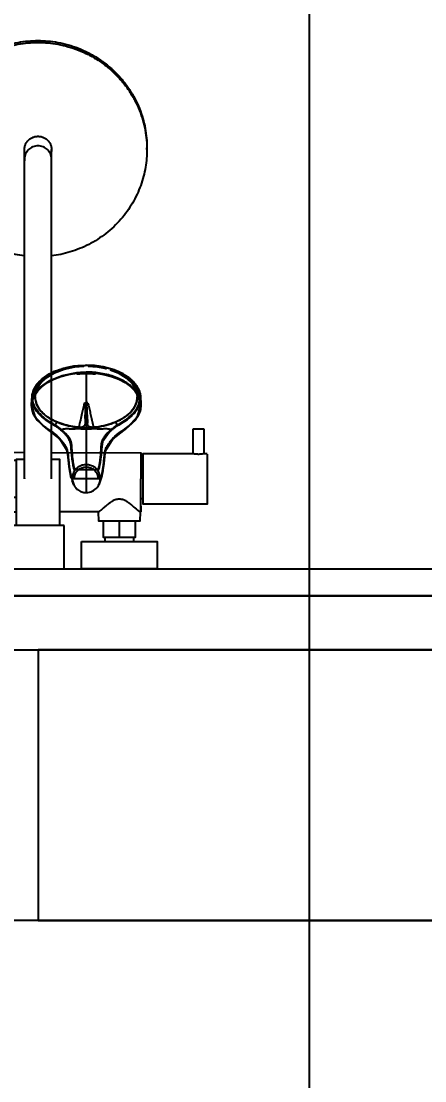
# Model space of a CAD drawing. Header units: millimetres. Extents: x -20146070 to 165023, y -3349561 to 35447.
# Drawn here: x 10221 to 10593, y -75623 to -74644 of the extents above; entities that cross this region are included whole.
import ezdxf
from ezdxf import colors
from ezdxf.entities.mleader import LeaderData, LeaderLine
from ezdxf.math import Vec2, Vec3

# ---------------------------------------------------------------- set-up
doc = ezdxf.new("R2010")
doc.units = ezdxf.units.MM
doc.header["$LTSCALE"] = 50
doc.linetypes.add('CONTINOUS', pattern=[0])
for name, color, linetype in [('BLK_2 - 1ST_2ND_STOREY_PLAN$0$1599_DB_A_BLK2_HQ_R21- LINKVIEW_BLK2_1ST STOREY Toilet JOH$0$A-_FLORPATT_H-1', 8, 'Continuous'), ('BLK_2 - 1ST_2ND_STOREY_PLAN$0$1599_DB_A_BLK2_HQ_R21- LINKVIEW_BLK2_1ST STOREY Toilet JOH$0$A-_GENM----_M', 8, 'Continuous'), ('BLK_2 - 1ST_2ND_STOREY_PLAN$0$1599_DB_A_BLK2_HQ_R21- LINKVIEW_BLK2_1ST STOREY Toilet JOH$0$A_--------_E-', 8, 'Continuous'), ('BLK_2 - 1ST_2ND_STOREY_PLAN$0$1599_DB_A_BLK2_HQ_R21- LINKVIEW_BLK2_1ST STOREY Toilet JOH$0$S-_COLN----_E', 8, 'Continuous'), ('BLK_2 - 1ST_2ND_STOREY_PLAN$0$S-_CONCELEV_N1', 8, 'Continuous'), ('M_FIREALAM-_E-', 10, 'Continuous'), ('NW_GRID LINE', 8, 'Continuous')]:
    doc.layers.add(name, color=color, linetype=linetype)
doc.styles.add('RomanS', font='romans__.ttf', dxfattribs={"width": 0.75, "height": 40})

# ---------------------------------------------------------------- blocks, each defined once
blk = doc.blocks.new('BLK_2 - 1ST_2ND_STOREY_PLAN$0$1599_DB_A_BLK2_HQ_R21- LINKVIEW_BLK2_1ST STOREY Toilet JOH$0$Rain Shower Head - Rain Shower Head-2973277-LINKVIEW_BLK2_1ST STOREY')
at = {"layer": 'BLK_2 - 1ST_2ND_STOREY_PLAN$0$1599_DB_A_BLK2_HQ_R21- LINKVIEW_BLK2_1ST STOREY Toilet JOH$0$A-_GENM----_M'}
for p, q in [((-14.29, -2.83), (-11.56, 5.58)), ((-11, 0), (-12.99, 0)), ((11, 0), (-11, 0)), ((0, -8.36), (-10.26, -8.36)), ((10.26, -8.36), (0, -8.36)), ((12.99, 0), (11, 0)), ((-50.45, -68.19), (-50.45, -68.18)), ((-47.1, -76.11), (-47.1, -76.18)), ((47.1, -76.18), (47.1, -76.11))]:
    blk.add_line(p, q, dxfattribs=at)
for points in [[(0, -97.38), (0, -72.54), (0, -51.33), (0, -33.43), (0, -18.63), (0, -6.76), (0, 1.81), (0, 7.54), (0, 11.01), (0, 12.63)], [(11.56, 5.58), (13.07, 1.65), (14.29, -2.83)], [(-13.53, -0.56), (-14.06, -1.99), (-14.61, -4.21), (-15.17, -7.32), (-15.75, -11.54), (-16.36, -17.32), (-17.38, -25.59), (-24.43, -36.83), (-37.01, -46.79), (-38.48, -47.92)], [(-14.3, -2.84), (-16.12, -14.15), (-17.03, -23.74), (-18.13, -27.57), (-20.21, -31.37), (-21.18, -32.8)], [(-13.02, -0.71), (-13.07, -0.72), (-13.12, -0.73), (-13.17, -0.76), (-13.22, -0.8), (-13.28, -0.86), (-13.33, -0.92), (-13.38, -0.99), (-13.43, -1.07), (-13.48, -1.16), (-13.54, -1.26)], [(-13.53, -0.57), (-13.48, -0.48), (-13.43, -0.38), (-13.38, -0.3), (-13.32, -0.23), (-13.27, -0.16), (-13.22, -0.11), (-13.17, -0.07), (-13.12, -0.04), (-13.07, -0.02), (-13.02, -0.01)], [(21.07, -42.95), (15.06, -34.31), (14.12, -27.41), (13.63, -22.27), (13.16, -18.23), (12.71, -15.01), (12.27, -12.42), (11.84, -10.45), (11.43, -9.06), (11.03, -8.19), (10.65, -7.86)], [(13.02, 0), (13.01, 0), (12.99, 0)], [(13.02, -0.71), (13.01, -0.71), (12.99, -0.72)], [(13.54, -1.26), (13.48, -1.16), (13.43, -1.07), (13.38, -0.99), (13.33, -0.92), (13.28, -0.86), (13.22, -0.8), (13.17, -0.76), (13.12, -0.73), (13.07, -0.72), (13.02, -0.71)], [(38.48, -47.92), (37.01, -46.79), (24.43, -36.83), (17.38, -25.59), (16.36, -17.32), (15.75, -11.54), (15.17, -7.32), (14.61, -4.21), (14.06, -1.99), (13.53, -0.56)], [(21.18, -32.8), (19.14, -29.61), (17.82, -26.8), (16.88, -22.4), (15.75, -11.09), (14.3, -2.84)], [(0.01, -46.05), (0, -35.69), (0, -29.06), (0, -24.25), (0, -20.55), (0, -17.69), (0, -15.58), (0, -14.2), (0, -13.52), (0, -13.37)], [(-38.48, -47.92), (-30.8, -42.02), (-28.99, -40.63), (-26.74, -38.78), (-25.14, -37.33), (-21.79, -33.63), (-21.16, -32.78)], [(21.16, -32.78), (23.46, -35.63), (26.25, -38.35), (28.06, -39.87), (30.29, -41.63), (32.26, -43.13), (38.48, -47.92)], [(-38.48, -47.92), (-44.81, -53.98), (-48.53, -59.75), (-49.97, -63.94), (-50.45, -68.18)], [(-38.48, -47.92), (-46.75, -56.68), (-50.14, -67.69)], [(-21.07, -42.95), (-21.8, -43.65), (-22.55, -44.34), (-23.33, -45.01)], [(-20.71, -43.5), (-20.92, -43.23), (-21.07, -42.95)], [(21.07, -42.95), (20.92, -43.23), (20.71, -43.5)], [(23.33, -45.01), (22.55, -44.34), (21.8, -43.65), (21.07, -42.95)], [(50.45, -68.18), (49.66, -62.74), (47.25, -57.36), (43.89, -52.92), (38.48, -47.92)], [(50.14, -67.69), (46.75, -56.68), (38.48, -47.92)], [(-28.69, -49.68), (-28.85, -49.37), (-28.94, -49.07)], [(-27.02, -52.44), (-27.49, -51.84), (-27.92, -51.17), (-28.32, -50.44), (-28.69, -49.68)], [(-0.97, -55.73), (-0.63, -62.98), (-0.29, -70.24)], [(0.29, -70.24), (0.63, -62.98), (0.97, -55.73)], [(0.97, -55.73), (0.99, -55.28), (1.01, -54.73), (1.03, -54.1), (1.05, -53.42), (1.08, -52.73), (1.11, -52.07), (1.16, -51.47)], [(28.69, -49.68), (28.32, -50.44), (27.92, -51.17), (27.49, -51.84), (27.02, -52.44)], [(28.69, -49.68), (28.85, -49.37), (28.94, -49.07)], [(28.69, -49.68), (32.63, -52.14), (36.37, -54.61), (39.73, -57.21), (42.65, -59.92), (45.09, -62.76), (47.03, -65.73), (48.42, -68.81), (49.27, -71.97), (49.56, -75.16)], [(-50.45, -68.18), (-50.37, -67.91), (-50.14, -67.69)], [(-49.99, -74.72), (-50.12, -73.42), (-50.23, -72.11), (-50.32, -70.81), (-50.39, -69.5), (-50.45, -68.19)], [(-50.45, -68.19), (-48.5, -76.58), (-42.76, -84.35), (-33.72, -90.84), (-22.13, -95.54), (-8.76, -98.18)], [(-50.14, -67.69), (-49.54, -72.37), (-47.74, -76.93), (-44.8, -81.27), (-40.78, -85.29), (-35.78, -88.88), (-29.93, -91.96), (-23.36, -94.46), (-16.23, -96.32), (-8.7, -97.49)], [(8.7, -97.49), (16.23, -96.32), (23.36, -94.46), (29.93, -91.96), (35.78, -88.88), (40.78, -85.29), (44.8, -81.27), (47.74, -76.93), (49.54, -72.37), (50.14, -67.69)], [(50.45, -68.19), (50.39, -69.5), (50.32, -70.81), (50.23, -72.11), (50.12, -73.42), (49.99, -74.72)], [(-50.43, -68.83), (-49.93, -76.32), (-49.9, -76.61)], [(-49.9, -76.61), (-48.53, -82.01), (-45.51, -87.28), (-40.74, -92.32), (-34.14, -96.91), (-25.7, -100.77), (-15.73, -103.54), (-7.52, -104.74), (0, -105.09)], [(-49.55, -75.16), (-47.11, -84.43), (-40.09, -92.73), (-29.14, -99.34), (-15.35, -103.58), (0, -105.05)], [(-47.11, -75.74), (-45.93, -82.06), (-42.44, -88.07), (-36.83, -93.46), (-29.37, -97.96), (-20.43, -101.34), (-10.48, -103.45), (-2.21, -104.13)], [(49.9, -76.61), (48.53, -82.01), (45.51, -87.28), (40.74, -92.32), (34.14, -96.91), (25.7, -100.77), (15.73, -103.54), (7.52, -104.74), (0, -105.09)], [(19.88, -102.54), (29.14, -99.34), (40.09, -92.73), (47.11, -84.43), (49.55, -75.16)], [(22.11, -100.83), (29.38, -97.95), (36.84, -93.45), (42.45, -88.06), (45.93, -82.06), (47.11, -75.74)], [(50.43, -68.83), (49.93, -76.32), (49.9, -76.61)], [(-8.7, -97.49), (-8.66, -97.21), (-8.62, -96.94)], [(8.62, -96.94), (8.66, -97.21), (8.7, -97.49)], [(-8.76, -98.18), (-7.02, -98.34), (-5.27, -98.47), (-3.52, -98.56), (-1.76, -98.61), (0, -98.63)], [(0, -105.05), (15.35, -103.58), (19.26, -102.7)], [(1.66, -104.14), (10.49, -103.44), (18.72, -101.82)]]:
    blk.add_lwpolyline(points, dxfattribs=at)
for start, end in [(179.99928, 270), (270, 0.00072)]:
    blk.add_arc((0, 0), 11, start, end, dxfattribs=at)
for points, knots in [([(-12.99, 0), (-12.93, 1.93), (-12.22, 4.75), (-10.11, 7.97), (-7.71, 10.31), (-4.29, 12.15), (-1.46, 12.63), (0, 12.63)], [0, 0, 0, 0, 0.285714, 0.428571, 0.571429, 0.785714, 1, 1, 1, 1]), ([(0, 12.63), (1.94, 12.62), (5.72, 11.78), (9.98, 8.48), (12.39, 4.27), (12.94, 1.45), (12.99, 0)], [0, 0, 0, 0, 0.285714, 0.571429, 0.785714, 1, 1, 1, 1]), ([(-50.45, -68.19), (-50.45, -66.31), (-49.87, -62.58), (-47.31, -57.14), (-43.87, -52.95), (-40.38, -49.73), (-37.4, -47.34), (-34.02, -45.07), (-30.61, -42.8), (-27.46, -40.31), (-24.61, -37.55), (-22.12, -34.61), (-20.38, -32.14), (-19.23, -30.24), (-18.51, -28.87), (-17.92, -27.54), (-17.32, -25.84), (-16.93, -23.88), (-16.77, -21.72), (-16.62, -19.75), (-16.39, -17.38), (-16.13, -14.79), (-15.71, -11.29), (-15.21, -7.83), (-14.63, -4.76), (-14.07, -2.56), (-13.71, -1.61), (-13.54, -1.26)], [-1, -1, -1, -1, -0.95, -0.9, -0.85, -0.825, -0.8, -0.775, -0.75, -0.725, -0.7, -0.675, -0.65, -0.6375, -0.625, -0.6125, -0.6, -0.575, -0.55, -0.525, -0.5, -0.45, -0.4, -0.3, -0.2, -0.1, 0, 0, 0, 0]), ([(-21.07, -42.95), (-20.34, -42.24), (-18.97, -40.76), (-17.24, -38.46), (-15.89, -36.28), (-14.98, -34.31), (-14.53, -32.38), (-14.35, -30.57), (-14.25, -28.91), (-14.07, -26.89), (-13.87, -24.61), (-13.63, -22.22), (-13.39, -20.1), (-13.08, -17.56), (-12.71, -14.91), (-12.12, -11.45), (-11.56, -9.26), (-11.09, -8.25), (-10.83, -7.92), (-10.71, -7.86), (-10.65, -7.86)], [0, 0, 0, 0, 0.025, 0.05, 0.075, 0.1, 0.125, 0.15, 0.175, 0.2, 0.25, 0.3, 0.35, 0.4, 0.5, 0.6, 0.8, 0.9, 0.95, 1, 1, 1, 1]), ([(-20.71, -43.5), (-19.87, -42.76), (-18.7, -41.61), (-17.37, -40.03), (-16.47, -38.83), (-15.77, -37.77), (-15.22, -36.81), (-14.73, -35.83), (-14.37, -34.9), (-14.14, -34.08), (-13.96, -33.27), (-13.78, -32.19), (-13.68, -30.73), (-13.57, -28.97), (-13.43, -26.94), (-13.29, -24.85), (-13.15, -23.11), (-13.03, -21.74), (-12.91, -20.42), (-12.73, -18.76), (-12.5, -16.83), (-12.25, -15.08), (-12.01, -13.58), (-11.78, -12.34), (-11.48, -10.95), (-11.18, -9.91), (-10.89, -9.16), (-10.61, -8.59), (-10.4, -8.38), (-10.27, -8.38)], [0, 0, 0, 0, 0.071429, 0.107143, 0.142857, 0.178571, 0.214286, 0.25, 0.285714, 0.303571, 0.321429, 0.357143, 0.392857, 0.428571, 0.464286, 0.5, 0.535714, 0.553571, 0.571429, 0.607143, 0.642857, 0.678571, 0.714286, 0.75, 0.785714, 0.857143, 0.892857, 0.928571, 1, 1, 1, 1]), ([(20.71, -43.5), (19.86, -42.75), (18.69, -41.58), (17.36, -40.01), (16.46, -38.83), (15.78, -37.78), (15.26, -36.85), (14.86, -36.03), (14.55, -35.3), (14.33, -34.69), (14.13, -34.05), (13.93, -33.23), (13.76, -32.17), (13.63, -30.73), (13.54, -28.98), (13.42, -26.95), (13.3, -24.84), (13.18, -23.09), (13.06, -21.72), (12.97, -20.73), (12.86, -19.74), (12.71, -18.42), (12.51, -16.82), (12.25, -15.07), (12, -13.59), (11.76, -12.36), (11.54, -11.31), (11.32, -10.44), (11.04, -9.49), (10.68, -8.66), (10.41, -8.37), (10.27, -8.38)], [0, 0, 0, 0, 0.071429, 0.107143, 0.142857, 0.178571, 0.214286, 0.25, 0.267857, 0.285714, 0.303571, 0.321429, 0.357143, 0.392857, 0.428571, 0.464286, 0.5, 0.535714, 0.553571, 0.571429, 0.589286, 0.607143, 0.642857, 0.678571, 0.714286, 0.75, 0.785714, 0.821429, 0.857143, 0.928571, 1, 1, 1, 1]), ([(13.53, -0.57), (13.46, -0.44), (13.29, -0.14), (13.12, -0.01), (13.02, -0.01)], [0, 0, 0, 0, 0.4, 1, 1, 1, 1]), ([(13.54, -1.26), (13.71, -1.61), (14.07, -2.56), (14.63, -4.76), (15.21, -7.83), (15.71, -11.29), (16.13, -14.79), (16.39, -17.38), (16.62, -19.75), (16.77, -21.72), (16.91, -23.52), (17.16, -25.05), (17.47, -26.27), (17.92, -27.54), (18.51, -28.87), (19.23, -30.24), (20.38, -32.14), (22.12, -34.61), (24.61, -37.55), (27.46, -40.31), (30.61, -42.8), (34.02, -45.07), (37.4, -47.34), (40.38, -49.73), (43.87, -52.95), (47.31, -57.14), (49.87, -62.58), (50.45, -66.31), (50.45, -68.19)], [-1, -1, -1, -1, -0.9, -0.8, -0.7, -0.6, -0.55, -0.5, -0.475, -0.45, -0.425, -0.4125, -0.4, -0.3875, -0.375, -0.3625, -0.35, -0.325, -0.3, -0.275, -0.25, -0.225, -0.2, -0.175, -0.15, -0.1, -0.05, 0, 0, 0, 0]), ([(-6.5, -47.65), (-11.69, -48.09), (-21.82, -50.01), (-34.63, -55.76), (-43.59, -63.7), (-48.11, -73.75), (-46.04, -85), (-35.93, -95.44), (-20.28, -102.25), (-8.1, -103.98), (-2.34, -104.16)], [0, 0, 0, 0, 0.1111111, 0.2222222, 0.3333333, 0.4444444, 0.5833333, 0.7222222, 0.8611111, 0.9834171, 0.9834171, 0.9834171, 0.9834171]), ([(-22.77, -45.38), (-22.49, -45.15), (-21.8, -44.54), (-21.12, -43.9), (-20.71, -43.5)], [0, 0, 0, 0, 0.4, 1, 1, 1, 1]), ([(0, -46.05), (-0.76, -46.05), (-2.3, -46.05), (-4.6, -46.06), (-6.57, -46.08), (-8.13, -46.09), (-9.29, -46.09), (-10.41, -46.06), (-11.51, -46.01), (-12.59, -45.96), (-13.7, -45.93), (-14.86, -45.99), (-16.05, -46.08), (-17.05, -46.15), (-17.84, -46.16), (-18.42, -46.14), (-19, -46.1), (-19.75, -46.03), (-20.68, -45.9), (-21.76, -45.69), (-22.44, -45.5), (-22.77, -45.38)], [0, 0, 0, 0, 0.1, 0.2, 0.3, 0.35, 0.4, 0.45, 0.5, 0.55, 0.6, 0.65, 0.7, 0.75, 0.775, 0.8, 0.825, 0.85, 0.9, 0.95, 1, 1, 1, 1]), ([(-1.16, -51.47), (-1.12, -51.07), (-1.16, -50.5), (-1.39, -49.8), (-1.74, -49.16), (-2.31, -48.54), (-2.94, -48.09), (-3.33, -47.89), (-3.63, -47.76), (-3.94, -47.67), (-4.37, -47.57), (-4.94, -47.51), (-5.69, -47.53), (-6.22, -47.6), (-6.5, -47.65)], [0, 0, 0, 0, 0.166667, 0.25, 0.333333, 0.5, 0.583333, 0.625, 0.666667, 0.708333, 0.75, 0.833333, 0.916667, 1, 1, 1, 1]), ([(-6.5, -47.65), (-5.6, -52.19), (-3.94, -60.05), (-2.25, -67.24), (-1.5, -70.29)], [-1, -1, -1, -1, -0.444444, 0, 0, 0, 0]), ([(22.77, -45.38), (22.44, -45.5), (21.76, -45.69), (20.68, -45.9), (19.75, -46.03), (19, -46.1), (18.42, -46.14), (17.84, -46.16), (17.05, -46.15), (16.05, -46.08), (14.86, -45.99), (13.7, -45.93), (12.6, -45.96), (11.51, -46.01), (10.41, -46.06), (9.29, -46.09), (8.13, -46.09), (6.57, -46.08), (4.6, -46.06), (2.3, -46.05), (0.77, -46.05), (0, -46.05)], [0, 0, 0, 0, 0.05, 0.1, 0.15, 0.175, 0.2, 0.225, 0.25, 0.3, 0.35, 0.4, 0.45, 0.5, 0.55, 0.6, 0.65, 0.7, 0.8, 0.9, 1, 1, 1, 1]), ([(6.5, -47.65), (6.21, -47.62), (5.79, -47.59), (5.3, -47.59), (5.02, -47.6), (4.82, -47.61), (4.61, -47.62), (4.33, -47.65), (3.98, -47.69), (3.65, -47.76), (3.39, -47.83), (3.21, -47.9), (3.04, -47.97), (2.81, -48.09), (2.54, -48.27), (2.29, -48.47), (2.12, -48.64), (2, -48.78), (1.89, -48.92), (1.76, -49.12), (1.63, -49.39), (1.53, -49.68), (1.45, -49.91), (1.4, -50.08), (1.35, -50.25), (1.29, -50.48), (1.21, -50.88), (1.17, -51.23), (1.16, -51.47)], [0, 0, 0, 0, 0.1, 0.15, 0.175, 0.2, 0.225, 0.25, 0.3, 0.35, 0.375, 0.4, 0.425, 0.45, 0.5, 0.55, 0.575, 0.6, 0.625, 0.65, 0.7, 0.75, 0.775, 0.8, 0.825, 0.85, 0.9, 1, 1, 1, 1]), ([(23.26, -100.49), (25.33, -99.79), (31.67, -97.22), (40.41, -91.41), (47.18, -81.84), (47.7, -70.53), (40.08, -59.33), (25.57, -50.94), (12.98, -48.2), (6.5, -47.65)], [0.1719565, 0.1719565, 0.1719565, 0.1719565, 0.2222222, 0.3333333, 0.4444444, 0.5833333, 0.7222222, 0.8611111, 1, 1, 1, 1]), ([(-28.94, -49.07), (-30.26, -49.91), (-32.95, -51.53), (-36.79, -54.01), (-40.19, -56.63), (-43.14, -59.37), (-46.43, -63.18), (-49.23, -68.29), (-50, -72.58), (-49.99, -74.72)], [-1, -1, -1, -1, -0.888889, -0.777778, -0.666667, -0.555556, -0.444444, -0.222222, 0, 0, 0, 0]), ([(-28.69, -49.68), (-30, -50.52), (-32.66, -52.13), (-37.71, -55.41), (-42.97, -59.84), (-48.12, -66.62), (-49.56, -71.96), (-49.56, -75.16)], [0, 0, 0, 0, 0.111111, 0.222222, 0.444444, 0.666667, 1, 1, 1, 1]), ([(-47.11, -75.74), (-47.11, -71.18), (-44.34, -64.37), (-35.76, -56.82), (-30.11, -53.75), (-27.02, -52.44)], [0, 0, 0, 0, 0.5, 0.75, 1, 1, 1, 1]), ([(49.99, -74.72), (50, -73.65), (49.71, -70.43), (48.2, -66.22), (45.61, -62.23), (43.14, -59.37), (40.19, -56.63), (36.79, -54.01), (32.95, -51.53), (30.26, -49.91), (28.94, -49.07)], [-1, -1, -1, -1, -0.888889, -0.666667, -0.555556, -0.444444, -0.333333, -0.222222, -0.111111, 0, 0, 0, 0]), ([(50.45, -68.19), (50.45, -68.12), (50.39, -67.99), (50.21, -67.81), (50.14, -67.74), (50.14, -67.69)], [0, 0, 0, 0, 0.25, 0.5, 1, 1, 1, 1]), ([(50.45, -68.19), (50.45, -68.12), (50.39, -67.99), (50.21, -67.81), (50.14, -67.74), (50.14, -67.69)], [0, 0, 0, 0, 0.25, 0.5, 1, 1, 1, 1]), ([(-49.99, -74.72), (-50, -74.7), (-50.06, -74.8), (-49.82, -75.08), (-49.63, -75.15), (-49.56, -75.16)], [0, 0, 0, 0, 0.625, 0.875, 1, 1, 1, 1]), ([(49.56, -75.16), (49.63, -75.15), (49.75, -75.1), (50.09, -74.85), (50, -74.7), (49.99, -74.72)], [0, 0, 0, 0, 0.125, 0.25, 1, 1, 1, 1]), ([(0, -97.95), (-1.17, -97.95), (-4.09, -97.89), (-6.99, -97.67), (-8.7, -97.49)], [0, 0, 0, 0, 0.4, 1, 1, 1, 1]), ([(-8.62, -96.94), (-8.12, -96.99), (-7.19, -97.07), (-6.19, -97.15), (-5.52, -97.21), (-5.09, -97.26), (-4.75, -97.28), (-4.48, -97.3), (-4.27, -97.3), (-4.07, -97.31), (-3.87, -97.33), (-3.68, -97.35), (-3.49, -97.36), (-3.3, -97.37), (-3.11, -97.37), (-2.92, -97.37), (-2.72, -97.36), (-2.51, -97.35), (-2.32, -97.35), (-2.12, -97.35), (-1.86, -97.36), (-1.61, -97.36), (-1.37, -97.35), (-1.19, -97.34), (-1.02, -97.33), (-0.8, -97.32), (-0.55, -97.32), (-0.27, -97.34), (-0.09, -97.36), (0, -97.38)], [0, 0, 0, 0, 0.1, 0.2, 0.25, 0.3, 0.35, 0.375, 0.4, 0.425, 0.45, 0.475, 0.5, 0.525, 0.55, 0.575, 0.6, 0.625, 0.65, 0.675, 0.7, 0.75, 0.775, 0.8, 0.825, 0.85, 0.9, 0.95, 1, 1, 1, 1]), ([(0, -97.38), (0.09, -97.36), (0.27, -97.34), (0.55, -97.32), (0.81, -97.32), (1.02, -97.33), (1.19, -97.34), (1.37, -97.35), (1.61, -97.36), (1.86, -97.36), (2.12, -97.35), (2.31, -97.35), (2.51, -97.35), (2.72, -97.36), (2.92, -97.37), (3.11, -97.37), (3.3, -97.37), (3.49, -97.36), (3.68, -97.35), (3.87, -97.33), (4.06, -97.31), (4.27, -97.3), (4.48, -97.29), (4.75, -97.28), (5.08, -97.25), (5.52, -97.21), (6.18, -97.15), (7.18, -97.07), (8.12, -96.99), (8.62, -96.94)], [0, 0, 0, 0, 0.05, 0.1, 0.15, 0.175, 0.2, 0.225, 0.25, 0.3, 0.325, 0.35, 0.375, 0.4, 0.425, 0.45, 0.475, 0.5, 0.525, 0.55, 0.575, 0.6, 0.625, 0.65, 0.7, 0.75, 0.8, 0.9, 1, 1, 1, 1]), ([(8.7, -97.49), (7.56, -97.61), (4.68, -97.86), (1.75, -97.95), (0, -97.95)], [0, 0, 0, 0, 0.4, 1, 1, 1, 1]), ([(8.76, -98.18), (7.61, -98.3), (4.71, -98.54), (1.77, -98.63), (0, -98.63)], [0, 0, 0, 0, 0.4, 1, 1, 1, 1]), ([(1.71, -104.17), (6.37, -104.07), (12.21, -103.42), (17.69, -102.13), (18.79, -101.84)], [0.0120985, 0.0120985, 0.0120985, 0.0120985, 0.1111111, 0.1366614, 0.1366614, 0.1366614, 0.1366614])]:
    blk.add_open_spline(points, degree=3, knots=knots, dxfattribs=at)
for points in [[(-13.02, 0), (-13.02, 0), (-13.01, 0), (-13, 0), (-12.99, 0)], [(-13.54, -1.26), (-13.55, -1.15), (-13.56, -0.91), (-13.55, -0.68), (-13.53, -0.57)], [(-10.63, -7.85), (-11.12, -7.15), (-11.95, -5.69), (-12.76, -3.25), (-12.97, -1.58), (-12.99, -0.72)], [(-10.65, -7.85), (-10.64, -7.86), (-10.63, -7.87), (-10.63, -7.86), (-10.63, -7.85)], [(-10.27, -8.38), (-10.24, -8.4), (-10.22, -8.42), (-10.24, -8.39), (-10.26, -8.36)], [(-10.26, -8.36), (-9.64, -9.15), (-8.27, -10.55), (-5.75, -12.15), (-2.94, -13.15), (-1, -13.37), (0, -13.37)], [(0, -13.37), (1.36, -13.36), (3.94, -12.97), (7.55, -11.19), (9.42, -9.41), (10.26, -8.36)], [(10.27, -8.38), (10.24, -8.4), (10.22, -8.42), (10.24, -8.39), (10.26, -8.36)], [(12.99, -0.72), (12.97, -1.58), (12.76, -3.25), (11.95, -5.69), (11.12, -7.15), (10.63, -7.85)], [(10.65, -7.86), (10.64, -7.86), (10.63, -7.87), (10.63, -7.86), (10.63, -7.85)], [(13.53, -0.57), (13.55, -0.68), (13.56, -0.91), (13.55, -1.15), (13.54, -1.26)], [(-23.33, -45.01), (-23.66, -45.29), (-24.34, -45.84), (-25.41, -46.67), (-26.54, -47.48), (-27.72, -48.28), (-28.53, -48.8), (-28.94, -49.07)], [(-28.69, -49.68), (-28.14, -49.33), (-27.04, -48.62), (-25.97, -47.87), (-25.44, -47.48)], [(-27.02, -52.44), (-24.3, -51.3), (-18.53, -49.39), (-9.64, -47.72), (-3.22, -47.31), (0, -47.31)], [(-25.44, -47.48), (-24.99, -47.14), (-24.09, -46.45), (-23.2, -45.74), (-22.77, -45.38)], [(0, -46.05), (0, -46.26), (0, -46.68), (0, -47.1), (0, -47.31)], [(0, -47.31), (3.22, -47.31), (9.64, -47.72), (18.53, -49.39), (24.3, -51.3), (27.02, -52.44)], [(1.5, -70.29), (1.69, -69.53), (2.07, -67.98), (2.63, -65.61), (3.19, -63.19), (3.75, -60.72), (4.31, -58.2), (4.86, -55.64), (5.41, -53.02), (5.96, -50.36), (6.32, -48.56), (6.5, -47.65)], [(20.71, -43.5), (20.84, -43.63), (21.12, -43.89), (21.53, -44.28), (21.94, -44.66), (22.35, -45.02), (22.63, -45.26), (22.77, -45.38)], [(22.77, -45.38), (23.2, -45.74), (24.09, -46.45), (24.99, -47.14), (25.44, -47.48)], [(28.94, -49.07), (28.53, -48.8), (27.72, -48.28), (26.54, -47.48), (25.41, -46.67), (24.34, -45.84), (23.66, -45.29), (23.33, -45.01)], [(25.44, -47.48), (25.97, -47.87), (27.04, -48.62), (28.14, -49.33), (28.69, -49.68)], [(-0.97, -55.73), (-0.98, -55.6), (-0.99, -55.3), (-1.01, -54.74), (-1.03, -54.11), (-1.05, -53.42), (-1.07, -52.73), (-1.11, -52.06), (-1.14, -51.66), (-1.16, -51.47)], [(27.02, -52.44), (30.11, -53.75), (35.76, -56.82), (42.19, -62.49), (46.2, -68.91), (47.11, -73.46), (47.11, -75.74)], [(50.45, -68.19), (50.45, -71.01), (49.14, -76.67), (43.32, -84.57), (34.14, -91.15), (22.42, -95.89), (13.39, -97.68), (8.76, -98.18)], [(-1.5, -70.29), (-1.3, -70.27), (-0.9, -70.24), (-0.49, -70.23), (-0.29, -70.24)], [(-8.76, -98.18), (-8.76, -98.09), (-8.75, -97.86), (-8.72, -97.6), (-8.7, -97.49)], [(0, -97.38), (0, -97.48), (0, -97.67), (0, -97.86), (0, -97.95)], [(8.76, -98.18), (8.76, -98.09), (8.75, -97.86), (8.72, -97.6), (8.7, -97.49)], [(0, -98.63), (0, -98.54), (0, -98.31), (0, -98.07), (0, -97.95)]]:
    blk.add_open_spline(points, degree=3, dxfattribs=at)
for points, weights in [([(-12.99, -0.72), (-13.01, -0.71), (-13.02, -0.71)], [0.997636395662, 0.998542988964, 0.999455286696]), ([(-10.63, -7.85), (-10.45, -8.11), (-10.26, -8.36)], [0.860015986252, 0.858270388396, 0.856996290233]), ([(10.26, -8.36), (10.45, -8.11), (10.63, -7.85)], [0.856996308482, 0.858271538737, 0.860019104452]), ([(0, -51.47), (-0.58, -51.47), (-1.16, -51.47)], [0.99999999159, 0.994915578392, 0.990007688632]), ([(1.16, -51.47), (0.58, -51.47), (0, -51.47)], [0.990007660894, 0.994915572142, 1.00000000841]), ([(-49.99, -74.72), (-49.99, -75.67), (-49.9, -76.61)], [0.999999979319, 0.987208617488, 0.975534515805]), ([(-49.9, -76.61), (-46.96, -104.89), (0, -104.89)], [0.975494803198, 0.719919913475, 0.999999998233]), ([(-49.55, -75.16), (-48.33, -75.45), (-47.11, -75.74)], [0.906820487776, 0.908524073599, 0.910282143424]), ([(0, -104.89), (46.96, -104.89), (49.9, -76.61)], [1.00000000004, 0.719919912662, 0.975494803174]), ([(47.11, -75.74), (48.33, -75.45), (49.55, -75.16)], [0.910282146358, 0.908524076192, 0.906820490047]), ([(49.9, -76.61), (49.99, -75.67), (49.99, -74.72)], [0.975534515815, 0.98720862693, 1])]:
    blk.add_rational_spline(points, weights, degree=2, dxfattribs=at)
for points, weights, knots in [([(-12.99, 0), (-13, -0.17), (-13, -0.34), (-13, -0.53), (-12.99, -0.72)], [0.989380471773, 0.99459032017, 1, 0.993889952539, 0.988034828563], [3.11258036, 3.11258036, 3.11258036, 3.14159265, 3.14159265, 3.17436105, 3.17436105, 3.17436105]), ([(12.99, -0.72), (13, -0.53), (13, -0.34), (13, -0.17), (12.99, 0)], [0.98804644065, 0.993896011239, 1, 0.994584871343, 0.989369976877], [6.25044941, 6.25044941, 6.25044941, 6.28318531, 6.28318531, 6.31222683, 6.31222683, 6.31222683]), ([(0.97, -55.73), (0.48, -55.72), (0, -55.72), (-0.48, -55.72), (-0.97, -55.73)], [0.991052104062, 0.995455541336, 1, 0.995455533682, 0.99105208923], [4.68801689, 4.68801689, 4.68801689, 4.71238898, 4.71238898, 4.73676111, 4.73676111, 4.73676111]), ([(0.29, -70.24), (0.14, -70.23), (0, -70.23), (-0.14, -70.23), (-0.29, -70.24)], [0.995485853217, 0.997725259957, 1, 0.997725260059, 0.995485853417], [1.55859682, 1.55859682, 1.55859682, 1.57079633, 1.57079633, 1.58299583, 1.58299583, 1.58299583]), ([(1.5, -70.29), (0.91, -70.23), (0.31, -70.24), (0.3, -70.24), (0.29, -70.24)], [0.94592392724, 0.969860535262, 1, 0.99948807987, 0.998977949212], [1.4091573, 1.4091573, 1.4091573, 1.5707963, 1.5707963, 1.5735418, 1.5735418, 1.5735418])]:
    blk.add_rational_spline(points, weights, degree=2, knots=knots, dxfattribs=at)
blk = doc.blocks.new('BLK_2 - 1ST_2ND_STOREY_PLAN$0$1599_DB_A_BLK2_HQ_R21- LINKVIEW_BLK2_1ST STOREY Toilet JOH$0$IDA - Rain Shower - Rainshower-3868516-LINKVIEW_BLK2_1ST STOREY')
at = {"layer": 'BLK_2 - 1ST_2ND_STOREY_PLAN$0$1599_DB_A_BLK2_HQ_R21- LINKVIEW_BLK2_1ST STOREY Toilet JOH$0$A_--------_E-'}
for p, q in [((7160.21, -55227.28), (7160.21, -55229.28)), ((7197.21, -55229.28), (7197.21, -55227.28)), ((7482.83, -55223.78), (7484.57, -55223.78)), ((7124.71, -55236.28), (7120.71, -55236.28)), ((7139.71, -55249.28), (7124.71, -55249.28)), ((7120.71, -55262.28), (7124.71, -55262.28)), ((7173.13, -55291.34), (7177.06, -55292.85)), ((7204.3, -55297.17), (7215.54, -55304.21)), ((7163.71, -55348.78), (7163.71, -55347.78)), ((7193.71, -55347.78), (7193.71, -55348.78)), ((7120.71, -55386.28), (7124.71, -55386.28)), ((7139.71, -55399.28), (7124.71, -55399.28)), ((7124.71, -55412.28), (7120.71, -55412.28)), ((7160.21, -55421.28), (7160.21, -55419.28)), ((7197.21, -55419.28), (7197.21, -55421.28)), ((7484.57, -55424.78), (7482.83, -55424.78))]:
    blk.add_line(p, q, dxfattribs=at)
for points in [[(7201.41, -55168.28), (7178.71, -55168.28), (7155.21, -55168.28), (7155.21, -55227.28), (7178.71, -55227.28), (7202.21, -55227.28), (7202.21, -55181.28), (7224.71, -55181.28), (7224.71, -55181.11)], [(7224.71, -55171.45), (7224.71, -55171.28), (7202.21, -55171.28), (7202.21, -55168.28)], [(7148.21, -55229.28), (7148.21, -55230.07), (7139.71, -55230.28), (7139.71, -55268.28), (7148.21, -55268.5), (7148.21, -55304.42)], [(7253.43, -55229.79), (7252.13, -55229.66), (7250.82, -55229.55), (7249.52, -55229.46), (7248.21, -55229.39), (7246.89, -55229.34), (7242.65, -55229.82), (7238.46, -55231.26), (7232.69, -55234.97), (7226.63, -55241.31), (7220.73, -55248.98), (7219.33, -55250.79), (7217.49, -55253.04), (7216.04, -55254.65), (7212.34, -55258), (7211.51, -55258.61), (7210.1, -55259.57), (7206.28, -55261.65), (7202.45, -55262.76), (7192.86, -55263.67), (7181.54, -55265.49), (7173.13, -55268.22)], [(7203.01, -55311.78), (7202.71, -55229.28), (7178.71, -55229.28)], [(7276.2, -55271.08), (7275.03, -55263.56), (7273.17, -55256.43), (7270.67, -55249.85), (7267.59, -55244), (7264, -55239.01), (7259.98, -55234.99), (7255.64, -55232.05), (7251.08, -55230.25), (7246.4, -55229.64), (7235.39, -55233.03), (7226.63, -55241.31), (7225.5, -55242.77), (7215.54, -55255.35), (7204.3, -55262.4), (7196.03, -55263.42), (7190.25, -55264.03), (7186.03, -55264.61), (7182.92, -55265.17), (7180.7, -55265.72), (7179.27, -55266.25)], [(7280.63, -55302.03), (7282.98, -55291.29), (7283.79, -55279.78), (7282.98, -55268.28), (7280.63, -55257.54), (7276.96, -55248.17), (7272.31, -55240.62), (7267.11, -55235.16), (7261.61, -55231.64), (7255.32, -55229.89), (7255.03, -55229.86), (7247.54, -55229.35)], [(7139.71, -55264.28), (7124.71, -55264.28), (7124.71, -55249.28), (7124.71, -55234.28), (7139.71, -55234.28)], [(7273.58, -55242.53), (7271.44, -55239.7), (7267.56, -55235.74)], [(7280.9, -55258.61), (7278.05, -55250.65), (7275.93, -55246.34)], [(7281.62, -55298.19), (7282.29, -55295.14), (7283.76, -55279.78), (7282.29, -55264.43), (7281.62, -55261.38)], [(7185.6, -55279.78), (7185.47, -55279.78), (7176.9, -55279.78), (7172.13, -55279.78)], [(7273.17, -55303.14), (7275.03, -55296.01), (7276.2, -55288.49)], [(7179.27, -55293.32), (7180.7, -55293.85), (7182.92, -55294.39)], [(7211.51, -55300.96), (7208.32, -55298.93), (7205.51, -55297.6), (7201.11, -55296.66)], [(7135.71, -55304.28), (7196.71, -55304.28), (7196.71, -55311.68)], [(7178.71, -55311.78), (7178.75, -55311.78), (7178.87, -55311.78), (7179.07, -55311.78), (7179.35, -55311.78), (7179.71, -55311.78), (7180.14, -55311.78), (7180.66, -55311.78), (7181.25, -55311.78), (7181.91, -55311.78), (7182.66, -55311.78), (7183.47, -55311.78), (7184.36, -55311.78), (7185.32, -55311.78), (7186.35, -55311.78), (7187.44, -55311.78), (7188.6, -55311.78), (7189.83, -55311.78), (7191.12, -55311.78), (7192.47, -55311.78), (7193.87, -55311.78), (7195.34, -55311.78), (7196.85, -55311.78), (7198.42, -55311.78), (7200.03, -55311.78), (7201.69, -55311.78), (7203.4, -55311.78), (7205.14, -55311.78), (7206.93, -55311.78), (7208.74, -55311.78), (7210.59, -55311.78), (7212.47, -55311.78), (7214.37, -55311.78), (7216.3, -55311.78), (7218.25, -55311.78), (7220.21, -55311.78), (7222.19, -55311.78), (7224.18, -55311.78), (7226.17, -55311.78), (7228.17, -55311.78), (7228.71, -55311.78), (7424.71, -55311.78), (7426.75, -55311.78), (7428.78, -55311.78), (7430.81, -55311.78), (7432.83, -55311.78), (7434.83, -55311.78), (7436.82, -55311.78), (7438.79, -55311.78), (7440.74, -55311.78), (7442.66, -55311.78), (7444.55, -55311.78), (7446.41, -55311.78), (7448.24, -55311.78), (7450.03, -55311.78), (7451.77, -55311.78), (7453.48, -55311.78), (7455.14, -55311.78), (7456.75, -55311.78), (7458.31, -55311.78), (7459.81, -55311.78), (7461.26, -55311.78), (7462.65, -55311.78), (7463.98, -55311.78), (7465.25, -55311.78), (7466.45, -55311.78), (7467.58, -55311.78), (7468.65, -55311.78), (7469.65, -55311.78), (7470.57, -55311.78), (7471.42, -55311.78), (7472.2, -55311.78), (7472.9, -55311.78), (7473.52, -55311.78), (7474.07, -55311.78), (7474.15, -55311.78), (7482.83, -55311.78)], [(7196.71, -55336.88), (7196.71, -55344.28), (7135.71, -55344.28)], [(7179.14, -55336.78), (7178.92, -55336.78), (7178.77, -55336.78), (7178.71, -55336.78)], [(7178.71, -55336.78), (7178.77, -55336.78), (7178.92, -55336.78), (7179.14, -55336.78), (7179.44, -55336.78), (7179.82, -55336.78), (7180.27, -55336.78), (7180.81, -55336.78), (7181.42, -55336.78), (7182.11, -55336.78), (7182.87, -55336.78), (7183.7, -55336.78), (7184.61, -55336.78), (7185.59, -55336.78), (7186.64, -55336.78), (7187.75, -55336.78), (7188.93, -55336.78), (7190.17, -55336.78), (7191.48, -55336.78), (7192.84, -55336.78), (7194.26, -55336.78), (7195.74, -55336.78), (7197.27, -55336.78), (7198.85, -55336.78), (7200.48, -55336.78), (7202.15, -55336.78), (7203.87, -55336.78), (7205.62, -55336.78), (7207.41, -55336.78), (7209.24, -55336.78), (7211.1, -55336.78), (7212.98, -55336.78), (7214.89, -55336.78), (7216.82, -55336.78), (7218.78, -55336.78), (7220.74, -55336.78), (7222.72, -55336.78), (7224.71, -55336.78), (7226.71, -55336.78), (7228.71, -55336.78), (7424.71, -55336.78), (7425.03, -55336.78), (7427.07, -55336.78), (7429.1, -55336.78), (7431.13, -55336.78), (7433.15, -55336.78), (7435.15, -55336.78), (7437.13, -55336.78), (7439.1, -55336.78), (7441.04, -55336.78), (7442.96, -55336.78), (7444.85, -55336.78), (7446.7, -55336.78), (7448.52, -55336.78), (7450.31, -55336.78), (7452.05, -55336.78), (7453.75, -55336.78), (7455.4, -55336.78), (7457, -55336.78), (7458.55, -55336.78), (7460.04, -55336.78), (7461.48, -55336.78), (7462.87, -55336.78), (7464.19, -55336.78), (7465.44, -55336.78), (7466.63, -55336.78), (7467.76, -55336.78), (7468.81, -55336.78), (7469.8, -55336.78), (7470.71, -55336.78), (7471.55, -55336.78), (7472.32, -55336.78), (7473, -55336.78), (7473.61, -55336.78), (7474.15, -55336.78), (7482.83, -55336.78)], [(7203.01, -55336.78), (7202.71, -55419.28), (7178.71, -55419.28)], [(7148.21, -55419.28), (7148.21, -55418.5), (7139.71, -55418.28), (7139.71, -55380.28), (7148.21, -55380.07), (7148.21, -55344.14)], [(7195.71, -55344.28), (7195.71, -55347.78), (7178.71, -55347.78), (7161.71, -55347.78), (7161.71, -55344.28)], [(7139.71, -55384.28), (7124.71, -55384.28), (7124.71, -55399.28), (7124.71, -55414.28), (7139.71, -55414.28)], [(7201.41, -55480.28), (7178.71, -55480.28), (7155.21, -55480.28), (7155.21, -55421.28), (7178.71, -55421.28), (7202.21, -55421.28), (7202.21, -55467.28), (7224.71, -55467.28), (7224.71, -55467.45)], [(7224.71, -55477.11), (7224.71, -55477.28), (7202.21, -55477.28), (7202.21, -55480.28)]]:
    blk.add_lwpolyline(points, dxfattribs=at)
for points in [[(7120.71, -55284.28), (7120.71, -55214.28), (7095.71, -55214.28), (7095.71, -55284.28)], [(7135.71, -55300.28), (7135.71, -55348.28), (7095.71, -55348.28), (7095.71, -55300.28)], [(7178.71, -55377.28), (7161.71, -55377.28), (7161.71, -55348.78), (7178.71, -55348.78), (7195.71, -55348.78), (7195.71, -55377.28)], [(7120.71, -55364.28), (7120.71, -55434.28), (7095.71, -55434.28), (7095.71, -55364.28)]]:
    blk.add_lwpolyline(points, close=True, dxfattribs=at)
for points in [[(7224.71, -55171.28, 0), (7224.71, -55181.28, 0), (7224.71, -55181.11, 0), (7224.71, -55181.28, 0)], [(7224.71, -55477.28, 0), (7224.71, -55467.28, 0), (7224.71, -55467.45, 0), (7224.71, -55467.28, 0)]]:
    blk.add_polyline3d(points, dxfattribs=at)
for start, end in [(90, 270), (270, 90)]:
    blk.add_arc((7178.71, -55367.28), 3, start, end, dxfattribs=at)
for points, knots in [([(7202.21, -55181.28), (7202.21, -55181.28), (7202.2, -55181.23), (7202.15, -55181.01), (7202.08, -55180.63), (7201.99, -55180.13), (7201.89, -55179.51), (7201.8, -55178.8), (7201.73, -55178), (7201.68, -55177.09), (7201.67, -55176.24), (7201.68, -55175.52), (7201.71, -55174.81), (7201.78, -55173.95), (7201.89, -55173.04), (7202.01, -55172.29), (7202.16, -55171.52), (7202.21, -55171.29), (7202.21, -55171.28)], [0, 0, 0, 0, 0.055556, 0.111111, 0.166667, 0.222222, 0.277778, 0.333333, 0.388889, 0.444444, 0.513889, 0.548611, 0.583333, 0.652778, 0.722222, 0.791667, 0.861111, 1, 1, 1, 1]), ([(7148.21, -55230.07), (7148.17, -55230.07), (7148.24, -55230.27), (7148.56, -55230.8), (7148.8, -55231.17), (7149.02, -55231.49), (7149.27, -55231.83), (7149.68, -55232.33), (7150.27, -55233.02), (7150.95, -55233.78), (7151.44, -55234.36), (7151.72, -55234.7), (7151.93, -55234.96), (7152.15, -55235.23), (7152.45, -55235.59), (7153, -55236.23), (7153.67, -55236.99), (7154.35, -55237.78), (7154.86, -55238.4), (7155.27, -55238.93), (7155.55, -55239.32), (7155.71, -55239.54), (7155.83, -55239.71), (7155.95, -55239.88), (7156.11, -55240.11), (7156.4, -55240.51), (7156.84, -55241.09), (7157.37, -55241.8), (7158.06, -55242.77), (7158.69, -55243.78), (7159.12, -55244.71), (7159.32, -55245.26), (7159.45, -55245.68), (7159.55, -55246.1), (7159.67, -55246.69), (7159.84, -55247.74), (7159.93, -55249.3), (7159.83, -55250.86), (7159.66, -55251.91), (7159.54, -55252.49), (7159.44, -55252.92), (7159.31, -55253.34), (7159.11, -55253.88), (7158.68, -55254.81), (7158.04, -55255.83), (7157.35, -55256.8), (7156.82, -55257.51), (7156.38, -55258.09), (7156.09, -55258.49), (7155.93, -55258.72), (7155.81, -55258.89), (7155.69, -55259.06), (7155.53, -55259.28), (7155.25, -55259.66), (7154.83, -55260.2), (7154.32, -55260.81), (7153.64, -55261.61), (7152.98, -55262.37), (7152.43, -55263.01), (7152.13, -55263.37), (7151.91, -55263.63), (7151.7, -55263.9), (7151.41, -55264.24), (7150.92, -55264.82), (7150.24, -55265.59), (7149.65, -55266.28), (7149.25, -55266.77), (7148.99, -55267.11), (7148.78, -55267.42), (7148.54, -55267.79), (7148.23, -55268.3), (7148.16, -55268.5), (7148.21, -55268.5)], [-1, -1, -1, -1, -0.944444, -0.916667, -0.902778, -0.888889, -0.875, -0.861111, -0.833333, -0.805556, -0.791667, -0.784722, -0.777778, -0.770833, -0.763889, -0.75, -0.722222, -0.708333, -0.694444, -0.680556, -0.673611, -0.670139, -0.666667, -0.663194, -0.659722, -0.652778, -0.638889, -0.625, -0.611111, -0.583333, -0.569444, -0.5625, -0.555556, -0.548611, -0.541667, -0.527778, -0.5, -0.472222, -0.458333, -0.451389, -0.444444, -0.4375, -0.430556, -0.416667, -0.388889, -0.375, -0.361111, -0.347222, -0.340278, -0.336806, -0.333333, -0.329861, -0.326389, -0.319444, -0.305556, -0.291667, -0.277778, -0.25, -0.236111, -0.229167, -0.222222, -0.215278, -0.208333, -0.194444, -0.166667, -0.138889, -0.125, -0.111111, -0.097222, -0.083333, -0.055556, 0, 0, 0, 0]), ([(7153.44, -55229.28), (7152.34, -55229.28), (7150.3, -55229.28), (7148.21, -55229.28), (7148.21, -55229.28)], [0.0618589, 0.0618589, 0.0618589, 0.0618589, 0.07922757, 0.09897424, 0.09897424, 0.09897424, 0.09897424]), ([(7148.21, -55229.28), (7148.21, -55229.28), (7150.57, -55229.28), (7154.42, -55229.28), (7161.3, -55229.28), (7172.62, -55229.28), (7178.71, -55229.28)], [0, 0, 0, 0, 0.01974667, 0.04180364, 0.07040511, 0.09897424, 0.09897424, 0.09897424, 0.09897424]), ([(7179.97, -55266.25), (7180.31, -55266.07), (7181.27, -55265.71), (7183.47, -55265.15), (7186.54, -55264.57), (7190, -55264.07), (7193.5, -55263.65), (7196.09, -55263.39), (7198.46, -55263.17), (7200.43, -55263.01), (7202.59, -55262.85), (7204.55, -55262.47), (7206.25, -55261.86), (7207.57, -55261.28), (7208.95, -55260.55), (7210.85, -55259.4), (7213.31, -55257.66), (7216.26, -55255.17), (7219.02, -55252.32), (7221.5, -55249.17), (7223.77, -55245.76), (7226.05, -55242.39), (7228.44, -55239.4), (7231.66, -55235.91), (7235.85, -55232.47), (7241.29, -55229.91), (7245.02, -55229.34), (7246.9, -55229.34)], [0, 0, 0, 0, 0.1, 0.2, 0.3, 0.4, 0.45, 0.5, 0.525, 0.55, 0.575, 0.6, 0.6125, 0.625, 0.6375, 0.65, 0.675, 0.7, 0.725, 0.75, 0.775, 0.8, 0.825, 0.85, 0.9, 0.95, 1, 1, 1, 1]), ([(7246.89, -55229.34), (7246.83, -55229.34), (7246.7, -55229.4), (7246.52, -55229.57), (7246.45, -55229.64), (7246.4, -55229.64)], [-0.9879218, -0.9879218, -0.9879218, -0.9879218, -0.75, -0.5, 0, 0, 0, 0]), ([(7253.87, -55230.23), (7253.86, -55230.16), (7253.79, -55229.97), (7253.51, -55229.72), (7253.41, -55229.78), (7253.43, -55229.79)], [-1, -1, -1, -1, -0.875, -0.625, 0, 0, 0, 0]), ([(7276.2, -55271.08), (7276.38, -55272.79), (7276.6, -55275.69), (7276.66, -55278.61), (7276.66, -55279.78)], [-1, -1, -1, -1, -0.4, 0, 0, 0, 0]), ([(7276.66, -55279.78), (7276.66, -55281.54), (7276.57, -55284.46), (7276.32, -55287.34), (7276.2, -55288.49)], [-1, -1, -1, -1, -0.4, 0, 0, 0, 0]), ([(7181.66, -55367.81), (7181.7, -55367.59), (7181.72, -55367.26), (7181.69, -55366.91), (7181.67, -55366.78), (7181.66, -55366.76)], [0.4444444, 0.4444444, 0.4444444, 0.4444444, 0.5138889, 0.5486111, 0.5555556, 0.5555556, 0.5555556, 0.5555556]), ([(7148.21, -55418.5), (7148.17, -55418.5), (7148.24, -55418.3), (7148.56, -55417.77), (7148.8, -55417.39), (7149.02, -55417.08), (7149.27, -55416.73), (7149.68, -55416.24), (7150.27, -55415.55), (7150.95, -55414.79), (7151.44, -55414.21), (7151.72, -55413.87), (7151.93, -55413.61), (7152.15, -55413.34), (7152.45, -55412.98), (7153, -55412.34), (7153.67, -55411.58), (7154.35, -55410.79), (7154.86, -55410.17), (7155.27, -55409.64), (7155.55, -55409.25), (7155.71, -55409.03), (7155.83, -55408.86), (7155.95, -55408.69), (7156.11, -55408.46), (7156.4, -55408.06), (7156.84, -55407.48), (7157.37, -55406.77), (7158.06, -55405.8), (7158.69, -55404.78), (7159.12, -55403.85), (7159.32, -55403.31), (7159.45, -55402.89), (7159.55, -55402.46), (7159.67, -55401.88), (7159.84, -55400.83), (7159.93, -55399.27), (7159.83, -55397.71), (7159.66, -55396.66), (7159.54, -55396.07), (7159.44, -55395.65), (7159.31, -55395.23), (7159.11, -55394.68), (7158.68, -55393.75), (7158.04, -55392.74), (7157.35, -55391.77), (7156.82, -55391.06), (7156.38, -55390.48), (7156.09, -55390.08), (7155.93, -55389.85), (7155.81, -55389.68), (7155.69, -55389.51), (7155.53, -55389.29), (7155.25, -55388.9), (7154.83, -55388.37), (7154.32, -55387.75), (7153.64, -55386.96), (7152.98, -55386.2), (7152.43, -55385.56), (7152.13, -55385.2), (7151.91, -55384.93), (7151.7, -55384.67), (7151.41, -55384.33), (7150.92, -55383.75), (7150.24, -55382.98), (7149.65, -55382.29), (7149.25, -55381.8), (7148.99, -55381.45), (7148.78, -55381.14), (7148.54, -55380.78), (7148.23, -55380.26), (7148.16, -55380.07), (7148.21, -55380.07)], [-1, -1, -1, -1, -0.944444, -0.916667, -0.902778, -0.888889, -0.875, -0.861111, -0.833333, -0.805556, -0.791667, -0.784722, -0.777778, -0.770833, -0.763889, -0.75, -0.722222, -0.708333, -0.694444, -0.680556, -0.673611, -0.670139, -0.666667, -0.663194, -0.659722, -0.652778, -0.638889, -0.625, -0.611111, -0.583333, -0.569444, -0.5625, -0.555556, -0.548611, -0.541667, -0.527778, -0.5, -0.472222, -0.458333, -0.451389, -0.444444, -0.4375, -0.430556, -0.416667, -0.388889, -0.375, -0.361111, -0.347222, -0.340278, -0.336806, -0.333333, -0.329861, -0.326389, -0.319444, -0.305556, -0.291667, -0.277778, -0.25, -0.236111, -0.229167, -0.222222, -0.215278, -0.208333, -0.194444, -0.166667, -0.138889, -0.125, -0.111111, -0.097222, -0.083333, -0.055556, 0, 0, 0, 0]), ([(7153.44, -55419.28), (7152.34, -55419.28), (7150.3, -55419.28), (7148.21, -55419.28), (7148.21, -55419.28)], [0.0618589, 0.0618589, 0.0618589, 0.0618589, 0.07922757, 0.09897424, 0.09897424, 0.09897424, 0.09897424]), ([(7148.21, -55419.28), (7148.21, -55419.28), (7150.57, -55419.28), (7154.42, -55419.28), (7161.3, -55419.28), (7172.62, -55419.28), (7178.71, -55419.28)], [0, 0, 0, 0, 0.01974667, 0.04180364, 0.07040511, 0.09897424, 0.09897424, 0.09897424, 0.09897424]), ([(7202.21, -55467.28), (7202.21, -55467.29), (7202.2, -55467.34), (7202.15, -55467.56), (7202.08, -55467.94), (7201.99, -55468.43), (7201.89, -55469.05), (7201.8, -55469.77), (7201.73, -55470.56), (7201.68, -55471.48), (7201.67, -55472.32), (7201.68, -55473.05), (7201.71, -55473.75), (7201.78, -55474.62), (7201.89, -55475.52), (7202.01, -55476.28), (7202.16, -55477.04), (7202.21, -55477.27), (7202.21, -55477.28)], [0, 0, 0, 0, 0.055556, 0.111111, 0.166667, 0.222222, 0.277778, 0.333333, 0.388889, 0.444444, 0.513889, 0.548611, 0.583333, 0.652778, 0.722222, 0.791667, 0.861111, 1, 1, 1, 1])]:
    blk.add_open_spline(points, degree=3, knots=knots, dxfattribs=at)
for points in [[(7148.34, -55229.28), (7148.26, -55229.28), (7148.21, -55229.28), (7148.21, -55229.28)], [(7148.21, -55229.28), (7148.21, -55229.28), (7148.26, -55229.28), (7148.34, -55229.28)], [(7283.59, -55279.78), (7283.61, -55279.78), (7283.63, -55279.78), (7283.64, -55279.78)], [(7283.59, -55279.78), (7283.61, -55279.78), (7283.63, -55279.78), (7283.64, -55279.78)], [(7283.64, -55279.78), (7283.67, -55279.78), (7283.68, -55279.78), (7283.7, -55279.78)], [(7283.64, -55279.78), (7283.67, -55279.78), (7283.68, -55279.78), (7283.7, -55279.78)], [(7183.62, -55294.42), (7182.74, -55294.23), (7181.27, -55293.85), (7180.31, -55293.49), (7179.97, -55293.32)], [(7472.48, -55311.9), (7473.03, -55311.82), (7473.59, -55311.78), (7474.15, -55311.78)], [(7474.15, -55311.78), (7475.75, -55311.78), (7478.95, -55312.43), (7483.03, -55315.22), (7485.75, -55319.37), (7486.7, -55324.28), (7485.75, -55329.19), (7483.03, -55333.35), (7478.95, -55336.13), (7475.75, -55336.78), (7474.15, -55336.78)], [(7474.15, -55336.78), (7473.59, -55336.78), (7473.03, -55336.74), (7472.48, -55336.67)], [(7178.71, -55364.28), (7178.53, -55364.29), (7178.17, -55364.32), (7177.84, -55364.41), (7177.68, -55364.46)], [(7179.74, -55364.47), (7179.41, -55364.35), (7179.07, -55364.29), (7178.71, -55364.28)], [(7148.34, -55419.28), (7148.26, -55419.28), (7148.21, -55419.28), (7148.21, -55419.28)], [(7148.21, -55419.28), (7148.21, -55419.28), (7148.26, -55419.28), (7148.34, -55419.28)]]:
    blk.add_open_spline(points, degree=3, dxfattribs=at)
for points, weights in [([(7283.59, -55279.78), (7283.59, -55229.79), (7253.43, -55229.79)], [1.00000000005, 0.707106781164, 1]), ([(7482.83, -55223.78), (7395.59, -55223.78), (7384.64, -55311.67)], [1, 0.732533968987, 0.953560488507]), ([(7281.3, -55298.92), (7283.59, -55289.73), (7283.59, -55279.78)], [0.887325196475, 0.923879533707, 0.999999998233]), ([(7482.83, -55311.78), (7481.9, -55311.78), (7480.98, -55311.93)], [1, 0.969621738194, 0.945545013815]), ([(7384.64, -55336.89), (7395.59, -55424.78), (7482.83, -55424.78)], [0.953560488506, 0.732533968987, 1]), ([(7480.98, -55336.64), (7481.9, -55336.78), (7482.83, -55336.78)], [0.945545013815, 0.969621738193, 1])]:
    blk.add_rational_spline(points, weights, degree=2, dxfattribs=at)
for points, weights in [([(7482.83, -55424.78), (7581.8, -55424.78), (7581.8, -55324.28), (7581.8, -55223.78), (7482.83, -55223.78)], [1, 0.707106781187, 1, 0.707106781187, 1]), ([(7484.57, -55424.78), (7583.54, -55424.78), (7583.54, -55324.28), (7583.54, -55223.78), (7484.57, -55223.78)], [1, 0.707106781186, 1, 0.707106781187, 1]), ([(7482.83, -55336.78), (7495.14, -55336.78), (7495.14, -55324.28), (7495.14, -55311.78), (7482.83, -55311.78)], [0.999999999995, 0.707106781189, 1, 0.707106781187, 1])]:
    blk.add_rational_spline(points, weights, degree=2, knots=[3.141593, 3.141593, 3.141593, 4.712389, 4.712389, 6.283185, 6.283185, 6.283185], dxfattribs=at)
blk = doc.blocks.new('BLK_2 - 1ST_2ND_STOREY_PLAN$0$1599_DB_A_BLK2_HQ_R21- LINKVIEW_BLK2_1ST STOREY Toilet JOH')
at = {"layer": 'BLK_2 - 1ST_2ND_STOREY_PLAN$0$1599_DB_A_BLK2_HQ_R21- LINKVIEW_BLK2_1ST STOREY Toilet JOH$0$A-_FLORPATT_H-1', "extrusion": (0, 0, -1)}
h = blk.add_hatch(dxfattribs=at)
h.set_pattern_fill('FP_5', color=256, angle=90, style=0, pattern_type=2)
h.set_pattern_definition([(360, (32169.3, -37499.66), (0, 300), []), (90, (32169.3, -37499.66), (-300, 2e-14), [])])
h.paths.add_polyline_path([(567.24, -74966.96), (561.12, -74966.96), (566.1, -74964.87)], flags=0)
at = {"layer": 'BLK_2 - 1ST_2ND_STOREY_PLAN$0$1599_DB_A_BLK2_HQ_R21- LINKVIEW_BLK2_1ST STOREY Toilet JOH$0$S-_COLN----_E'}
for p, q in [((-7004.29, -75174.66), (720.71, -75174.66)), ((2855.71, -75474.66), (-7804.29, -75474.66))]:
    blk.add_line(p, q, dxfattribs=at)
for points in [[(-7004.29, -67624.66), (-5254.29, -67624.66), (-5254.29, -67149.66), (4570.71, -67149.66), (4570.71, -67624.66), (6295.71, -67624.66), (6295.71, -68424.66), (6895.71, -68424.66), (6895.71, -74674.66), (6295.71, -74674.66), (6295.71, -75174.66), (-7004.29, -75174.66), (-7004.29, -74674.66), (-7604.29, -74674.66), (-7604.29, -68424.66), (-7004.29, -68424.66), (-7004.29, -67624.66)], [(4645.71, -75174.66), (-7004.29, -75174.66)]]:
    blk.add_lwpolyline(points, dxfattribs=at)
blk.add_lwpolyline([(-179.29, -75149.66), (-179.29, -73149.66), (-1079.29, -73149.66), (-1079.29, -75149.66)], close=True, dxfattribs=at)
at = {"layer": 'BLK_2 - 1ST_2ND_STOREY_PLAN$0$S-_CONCELEV_N1'}
blk.add_lwpolyline([(-629.29, -75474.66), (2370.71, -75474.66), (2370.71, -75224.66), (-629.29, -75224.66)], close=True, dxfattribs=at)
at = {"layer": 'BLK_2 - 1ST_2ND_STOREY_PLAN$0$1599_DB_A_BLK2_HQ_R21- LINKVIEW_BLK2_1ST STOREY Toilet JOH$0$S-_COLN----_E', "xscale": -1}
for name, p, rotation in [('BLK_2 - 1ST_2ND_STOREY_PLAN$0$1599_DB_A_BLK2_HQ_R21- LINKVIEW_BLK2_1ST STOREY Toilet JOH$0$IDA - Rain Shower - Rainshower-3868516-LINKVIEW_BLK2_1ST STOREY', (54694.99, -82245.37), 270), ('BLK_2 - 1ST_2ND_STOREY_PLAN$0$1599_DB_A_BLK2_HQ_R21- LINKVIEW_BLK2_1ST STOREY Toilet JOH$0$Rain Shower Head - Rain Shower Head-2973277-LINKVIEW_BLK2_1ST STOREY', (-584.79, -75066.66), 180.0000000000001)]:
    blk.add_blockref(name, p, dxfattribs=dict(at, rotation=rotation))
blk = doc.blocks.new('BLK_2 - 1ST_2ND_STOREY_PLAN')
blk.add_blockref('BLK_2 - 1ST_2ND_STOREY_PLAN$0$1599_DB_A_BLK2_HQ_R21- LINKVIEW_BLK2_1ST STOREY Toilet JOH', (-131307.08, -42727.71))
blk = doc.blocks.new('SMOKE')
at = {"color": 7, "linetype": 'CONTINOUS'}
ml = blk.add_multileader_mtext('Standard', dxfattribs=at)
ml.set_content('{\\fArial|b0|i0|c0|p34;S}', color=7, style='RomanS')
ml.set_leader_properties(color=10)
ml.build(insert=Vec2(0, 0))
ml.multileader.update_dxf_attribs({"dogleg_length": 3.34, "arrow_head_size": 171.11, "scale": 50})
ctx = ml.context
ctx.base_point, ctx.scale, ctx.char_height, ctx.arrow_head_size, ctx.landing_gap_size, ctx.plane_origin = Vec3(10040458.85, 1663039.05), 50, 256.6687, 171.11, 171.11, Vec3(10036247.2, 1658323.42)
notes = []
notes.append((ctx, [(0, (0, 0, 0), (0, 0), (1, 0), 1, [])]))
ctx.mtext.insert, ctx.mtext.flow_direction = Vec3(10040629.96, 1663169.57), 5
for ctx, leaders in notes:
    for number, flags, end, landing, length, lines in leaders:
        leader = LeaderData()
        leader.index, (leader.has_last_leader_line, leader.has_dogleg_vector, leader.attachment_direction) = number, flags
        leader.last_leader_point, leader.dogleg_vector, leader.dogleg_length = Vec3(end), Vec3(landing), length
        for number, points, colour, breaks in lines:
            line = LeaderLine()
            line.index, line.vertices, line.color, line.breaks = number, Vec3.list(points), colors.encode_raw_color(colour), breaks
            leader.lines.append(line)
        ctx.leaders.append(leader)

msp = doc.modelspace()

# ---------------------------------------------------------------- linework, layer by layer
at = {"layer": 'NW_GRID LINE'}
for p, q in [((10486.49, 8788.63), (10486.49, -79047.94)), ((-4794.85, -75224.66), (44738, -75224.66))]:
    msp.add_line(p, q, dxfattribs=at)

# ---------------------------------------------------------------- block references
at = {"layer": 'M_FIREALAM-_E-', "xscale": 1.28, "yscale": 1.28, "zscale": 1.28}
for p in [(-12837356.49, -2137100.4), (-12837356.49, -2141062.9), (-12841946.36, -2141531.65)]:
    msp.add_blockref('SMOKE', p, dxfattribs=at)
at = {"layer": 'NW_GRID LINE'}
msp.add_blockref('BLK_2 - 1ST_2ND_STOREY_PLAN', (142172.86, 42727.71), dxfattribs=at)

doc.saveas('drawing.dxf')
